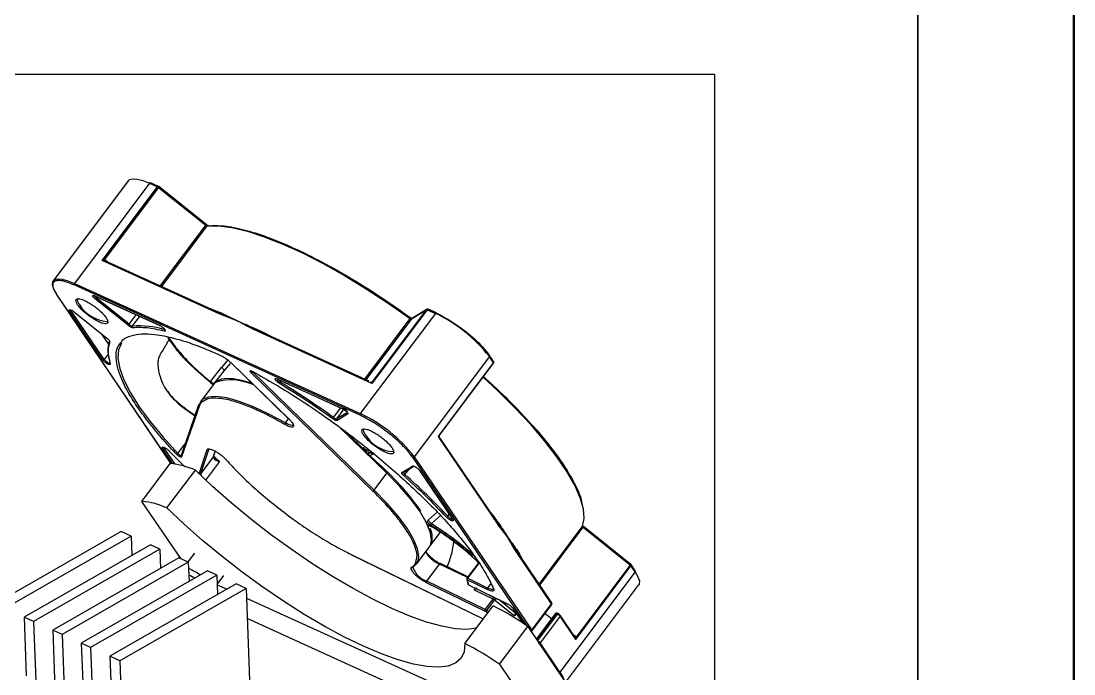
# Model space of a CAD drawing. Header units: millimetres. Extents: x 0 to 279, y 0 to 216.
# Drawn here: x 236.54 to 279.4, y 89.56 to 116.12 of the extents above; entities that cross this region are included whole.
import ezdxf

# ---------------------------------------------------------------- set-up
doc = ezdxf.new("R2010")
doc.units = ezdxf.units.MM
doc.layers.add('PAGE_BORDER', color=7, linetype='Continuous')
doc.layers.add('TITLE_BLOCK_BORDER', color=7, linetype='Continuous')

msp = doc.modelspace()

# ---------------------------------------------------------------- linework, layer by layer
at = {"color": 7, "linetype": 'Continuous', "lineweight": 50}
msp.add_line((279.4, 0), (279.4, 215.9), dxfattribs=at)
at = {"color": 7, "linetype": 'Continuous', "lineweight": 25}
for p, q in [((240.907, 109.63), (237.848, 105.556)), ((241.765, 109.524), (238.705, 105.45)), ((239.844, 106.376), (242.095, 109.374)), ((242.126, 109.354), (239.916, 106.41)), ((241.765, 109.524), (242.095, 109.374)), ((242.134, 109.392), (241.804, 109.542)), ((242.126, 109.354), (244.055, 107.811)), ((242.144, 109.386), (242.134, 109.391)), ((244.074, 107.843), (242.145, 109.385)), ((244.607, 104.209), (239.844, 106.376)), ((239.959, 106.359), (239.992, 106.341)), ((244.304, 104.383), (240.037, 106.324)), ((238.705, 105.45), (250.345, 100.154)), ((250.335, 100.089), (238.695, 105.384)), ((237.987, 104.972), (242.632, 98.117)), ((239.541, 104.942), (242.173, 103.745)), ((239.549, 104.935), (242.181, 103.738)), ((240.89, 103.743), (239.565, 104.802)), ((240.931, 103.789), (239.607, 104.848)), ((239.853, 102.338), (238.512, 104.317)), ((239.919, 102.359), (238.577, 104.339)), ((238.705, 104.281), (240.03, 103.222)), ((238.708, 104.282), (240.033, 103.222)), ((244.093, 104.479), (244.404, 104.366)), ((244.641, 104.228), (244.352, 104.357)), ((244.404, 104.366), (244.679, 104.247)), ((245.362, 103.917), (244.607, 104.209)), ((245.362, 103.917), (244.641, 104.228)), ((253.405, 104.229), (250.345, 100.154)), ((253.074, 104.379), (250.822, 101.381)), ((250.843, 101.439), (253.053, 104.383)), ((252.427, 104.003), (253.053, 104.383)), ((253.066, 104.395), (252.44, 104.015)), ((253.074, 104.379), (253.405, 104.229)), ((253.444, 104.247), (253.113, 104.397)), ((246.094, 103.567), (245.362, 103.917)), ((250.822, 101.381), (246.06, 103.548)), ((246.41, 103.421), (246.094, 103.567)), ((246.125, 103.589), (246.452, 103.435)), ((250.708, 101.469), (246.442, 103.41)), ((246.452, 103.435), (246.821, 103.238)), ((242.497, 103.269), (242.596, 103.112)), ((242.514, 103.25), (242.612, 103.095)), ((242.612, 103.095), (242.851, 102.773)), ((255.601, 102.472), (252.542, 98.398)), ((255.769, 102.224), (255.601, 102.472)), ((255.774, 102.269), (255.606, 102.517)), ((240.141, 102.2), (240.139, 102.2)), ((244.243, 101.454), (244.693, 102.031)), ((245.099, 102.204), (247.443, 99.929)), ((245.105, 102.201), (247.449, 99.927)), ((255.769, 102.224), (253.518, 99.226)), ((253.557, 99.26), (255.773, 102.211)), ((244.809, 101.906), (244.404, 101.387)), ((250.855, 97.004), (245.909, 101.813)), ((245.95, 101.874), (245.956, 101.87)), ((250.908, 97.04), (245.962, 101.849)), ((244.355, 101.326), (243.836, 100.634)), ((244.375, 101.349), (244.243, 101.454)), ((244.245, 101.423), (244.362, 101.33)), ((246.968, 101.563), (249.6, 100.366)), ((246.976, 101.556), (249.608, 100.359)), ((250.813, 101.431), (250.784, 101.434)), ((242.504, 101.066), (242.546, 101)), ((242.689, 100.797), (242.944, 100.556)), ((242.944, 100.556), (243.176, 100.377)), ((243.766, 100.503), (243.051, 98.447)), ((243.785, 100.448), (243.069, 98.393)), ((243.176, 100.377), (243.633, 100.049)), ((249.819, 100.202), (249.389, 99.941)), ((249.829, 100.133), (249.399, 99.872)), ((250.586, 98.598), (249.715, 99.445)), ((253.518, 99.226), (255.946, 95.642)), ((253.552, 99.249), (253.556, 99.259)), ((255.777, 95.945), (253.602, 99.154)), ((243.85, 97.713), (244.179, 98.696)), ((244.376, 98.418), (244.455, 98.653)), ((250.605, 98.597), (250.543, 98.594)), ((250.543, 98.594), (250.604, 98.542)), ((244.369, 98.405), (243.85, 97.713)), ((244.369, 98.403), (244.385, 98.366)), ((244.445, 98.308), (244.398, 98.354)), ((251.438, 97.77), (250.656, 98.531)), ((250.887, 98.517), (250.675, 98.544)), ((250.954, 98.238), (250.734, 98.431)), ((252.542, 98.398), (257.326, 91.338)), ((241.458, 96.58), (242.612, 98.117)), ((242.476, 96.314), (243.631, 97.852)), ((250.908, 97.04), (251.428, 97.732)), ((252.04, 97.76), (252.47, 98.021)), ((252.095, 97.756), (252.525, 98.017)), ((252.758, 97.841), (254.1, 95.861)), ((252.771, 97.831), (254.112, 95.851)), ((243.034, 94.253), (241.458, 96.58)), ((255.78, 95.976), (255.631, 96.16)), ((253.098, 95.613), (253.12, 95.557)), ((253.232, 95.601), (253.11, 95.674)), ((253.128, 95.636), (253.265, 95.553)), ((255.962, 95.722), (255.78, 95.976)), ((255.953, 95.684), (255.785, 95.925)), ((256.346, 95.134), (255.946, 95.642)), ((256.346, 95.134), (255.953, 95.684)), ((240.608, 95.357), (235.468, 92.416)), ((241.017, 95.171), (235.877, 92.23)), ((241.017, 95.171), (240.608, 95.357)), ((241.017, 95.171), (241.047, 94.385)), ((253.18, 94.757), (253.608, 95.327)), ((259.414, 95.531), (261.342, 93.988)), ((261.361, 94.02), (259.432, 95.562)), ((241.799, 94.815), (236.659, 91.875)), ((242.181, 94.641), (241.799, 94.815)), ((256.694, 94.59), (256.346, 95.134)), ((242.181, 94.641), (237.041, 91.701)), ((242.181, 94.641), (242.211, 93.855)), ((243.598, 94.473), (243.331, 94.118)), ((249.986, 94.414), (255.353, 91.799)), ((252.632, 94.029), (253.151, 94.721)), ((258.134, 92.414), (256.687, 94.549)), ((256.834, 94.377), (256.694, 94.59)), ((256.699, 94.635), (256.824, 94.435)), ((258.139, 92.458), (256.867, 94.336)), ((242.963, 94.286), (237.823, 91.345)), ((243.345, 94.112), (238.205, 91.171)), ((243.345, 94.112), (242.963, 94.286)), ((243.345, 94.112), (243.375, 93.326)), ((252.489, 93.903), (252.501, 93.913)), ((253.052, 93.339), (253.571, 94.031)), ((254.727, 93.507), (253.609, 94.05)), ((255.168, 94.095), (254.688, 93.456)), ((259.115, 90.966), (261.366, 93.964)), ((259.132, 91.045), (261.342, 93.988)), ((261.535, 93.715), (261.366, 93.964)), ((261.54, 93.76), (261.371, 94.009)), ((244.127, 93.756), (238.987, 90.815)), ((244.509, 93.582), (239.369, 90.642)), ((244.509, 93.582), (244.127, 93.756)), ((244.509, 93.582), (244.539, 92.796)), ((244.524, 93.208), (244.797, 93.572)), ((255.526, 93.057), (254.712, 93.453)), ((261.535, 93.715), (258.476, 89.641)), ((245.291, 93.226), (240.151, 90.286)), ((245.701, 93.04), (240.561, 90.1)), ((245.701, 93.04), (245.291, 93.226)), ((245.701, 93.04), (245.842, 89.307)), ((255.423, 92.117), (253.039, 93.275)), ((255.435, 92.182), (253.052, 93.339)), ((254.68, 93.414), (254.729, 93.219)), ((254.681, 93.412), (254.68, 93.414)), ((254.699, 93.388), (254.749, 93.19)), ((255.514, 92.992), (254.699, 93.388)), ((254.749, 93.19), (256.346, 92.414)), ((254.756, 93.183), (256.353, 92.408)), ((258.707, 89.218), (261.679, 93.176)), ((255.753, 92.604), (254.993, 92.974)), ((255.435, 92.182), (255.753, 92.604)), ((254.602, 90.798), (255.756, 92.336)), ((255.493, 92.144), (255.811, 92.567)), ((256.606, 91.931), (255.811, 92.567)), ((256.544, 92.253), (256.966, 91.631)), ((257.326, 91.338), (258.134, 92.414)), ((257.332, 91.31), (258.141, 92.387)), ((258.142, 92.453), (258.139, 92.458)), ((236.659, 91.875), (236.75, 89.493)), ((237.041, 91.701), (236.659, 91.875)), ((256.698, 91.984), (256.713, 92.004)), ((258.287, 92.017), (257.511, 90.983)), ((258.367, 91.995), (257.559, 90.919)), ((258.477, 91.907), (257.669, 90.831)), ((257.871, 92.027), (258.136, 91.815)), ((257.871, 92.027), (258.136, 91.816)), ((258.288, 92.018), (258.287, 92.017)), ((258.367, 91.995), (258.33, 92.012)), ((259.115, 90.966), (258.477, 91.907)), ((259.041, 91.128), (258.481, 91.953)), ((237.041, 91.701), (237.16, 88.575)), ((237.823, 91.345), (237.914, 88.964)), ((238.205, 91.171), (237.823, 91.345)), ((256.007, 89.961), (257.162, 91.498)), ((257.162, 91.498), (259.559, 87.961)), ((238.205, 91.171), (238.336, 87.738)), ((238.987, 90.815), (239.118, 87.382)), ((239.369, 90.642), (238.987, 90.815)), ((239.369, 90.642), (239.5, 87.208)), ((258.476, 89.641), (257.669, 90.831)), ((240.151, 90.286), (240.282, 86.853)), ((240.561, 90.1), (240.151, 90.286)), ((240.561, 90.1), (240.702, 86.366)), ((256.007, 89.961), (257.958, 87.083))]:
    msp.add_line(p, q, dxfattribs=at)
at = {"color": 8, "linetype": 'Continuous', "lineweight": 25}
for p, q in [((242.2, 105.34), (244.055, 107.811)), ((244.104, 107.787), (242.249, 105.317)), ((240.01, 106.371), (240.111, 106.29)), ((237.999, 104.962), (242.638, 98.116)), ((239.607, 104.848), (239.641, 104.894)), ((240.931, 103.789), (241.221, 104.175)), ((241.077, 103.716), (241.37, 104.107)), ((250.528, 101.551), (252.383, 104.021)), ((252.427, 104.003), (250.571, 101.531)), ((240.09, 102.997), (239.829, 103.382)), ((242.609, 103.155), (242.769, 102.94)), ((240.08, 102.574), (239.919, 102.359)), ((244.972, 102.359), (244.693, 102.031)), ((245.051, 102.192), (244.809, 101.906)), ((247.088, 101.431), (247.13, 101.486)), ((250.807, 101.43), (250.835, 101.446)), ((242.688, 100.798), (242.689, 100.797)), ((249.257, 99.994), (249.551, 100.385)), ((249.389, 99.941), (249.696, 100.35)), ((247.297, 99.771), (247.427, 99.945)), ((251.428, 97.732), (249.517, 99.589)), ((242.717, 98.11), (242.297, 98.731)), ((242.805, 98.099), (242.362, 98.753)), ((242.556, 98.638), (243.202, 97.982)), ((242.92, 98.53), (243.217, 98.926)), ((243.781, 97.705), (244.109, 98.686)), ((244.179, 98.696), (244.194, 98.716)), ((244.179, 98.696), (244.184, 98.707)), ((244.369, 98.405), (244.453, 98.654)), ((250.595, 98.676), (250.779, 98.644)), ((250.885, 98.557), (250.605, 98.597)), ((244.612, 98.198), (244.05, 97.45)), ((250.643, 98.543), (250.675, 98.544)), ((250.893, 98.521), (250.734, 98.431)), ((252.477, 98.376), (257.115, 91.53)), ((252.165, 97.669), (252.343, 97.907)), ((253.129, 95.834), (253.48, 96.149)), ((253.91, 95.976), (253.969, 96.054)), ((253.24, 95.683), (253.61, 96.01)), ((257.623, 93.22), (259.386, 95.567)), ((257.649, 93.181), (259.414, 95.531)), ((249.979, 94.42), (255.355, 91.801)), ((254.706, 93.48), (253.571, 94.031)), ((255.18, 94.076), (254.712, 93.453)), ((244.524, 93.194), (244.92, 93.014)), ((255.666, 93.243), (255.526, 93.057)), ((245.715, 92.652), (254.76, 88.538)), ((256.668, 92.04), (255.984, 92.587)), ((256.557, 92.243), (256.976, 91.624)), ((258.228, 86.141), (245.747, 91.819)), ((255.531, 92.035), (255.452, 92.098)), ((255.568, 92.085), (255.493, 92.144)), ((257.533, 90.951), (258.33, 92.012)), ((257.553, 90.922), (257.559, 90.919)), ((259.002, 91.184), (259.071, 91.129))]:
    msp.add_line(p, q, dxfattribs=at)
at = {"color": 7, "linetype": 'Continuous', "lineweight": 25, "flags": 128}
for points in [[(240.907, 109.63), (240.953, 109.671), (241.081, 109.707), (241.264, 109.694), (241.495, 109.632), (241.765, 109.524)], [(244.074, 107.841), (244.074, 107.842), (244.074, 107.843)], [(244.104, 107.787), (244.573, 107.792), (245.123, 107.719), (245.748, 107.57), (246.439, 107.346), (247.19, 107.05), (247.99, 106.686), (248.83, 106.258), (249.7, 105.771), (250.59, 105.232), (251.487, 104.646), (252.383, 104.021)], [(237.992, 105.017), (237.875, 105.218), (237.819, 105.386), (237.825, 105.514), (237.848, 105.556)], [(239.541, 104.942), (239.546, 104.937), (239.549, 104.935)], [(238.705, 104.281), (238.705, 104.282), (238.705, 104.283)], [(253.452, 104.24), (253.448, 104.244), (253.444, 104.247)], [(242.181, 103.738), (242.182, 103.737), (242.187, 103.736)], [(252.406, 104.046), (252.407, 104.048), (252.406, 104.048), (252.405, 104.048)], [(240.033, 103.222), (240.031, 103.222), (240.03, 103.222)], [(240.14, 102.215), (240.131, 102.214), (240.123, 102.215)], [(245.099, 102.204), (245.098, 102.205), (245.097, 102.207)], [(259.386, 95.567), (259.457, 95.89), (259.428, 96.28), (259.302, 96.731), (259.079, 97.239), (258.761, 97.798), (258.353, 98.4), (257.859, 99.038), (257.287, 99.705), (256.641, 100.393), (255.931, 101.093), (255.343, 101.637)], [(245.941, 101.387), (245.784, 101.436), (245.458, 101.519), (245.166, 101.566), (244.913, 101.576), (244.7, 101.549), (244.53, 101.486), (244.404, 101.387)], [(243.955, 100.742), (243.908, 100.709), (243.773, 100.515)], [(242.908, 100.607), (242.926, 100.581), (242.944, 100.556)], [(249.608, 100.359), (249.609, 100.359), (249.614, 100.358)], [(242.556, 98.638), (242.551, 98.64), (242.547, 98.644), (242.545, 98.648), (242.544, 98.654), (242.545, 98.661), (242.547, 98.668), (242.551, 98.676), (242.556, 98.683)], [(243.049, 98.439), (243.049, 98.443), (243.051, 98.447)], [(244.377, 98.419), (244.464, 98.336), (244.612, 98.198)], [(255.069, 91.42), (254.69, 91.375), (254.215, 91.401), (253.665, 91.501), (253.047, 91.674), (252.367, 91.917), (251.635, 92.228), (250.86, 92.602), (250.052, 93.036), (249.22, 93.523), (248.376, 94.057), (247.53, 94.632), (246.691, 95.241), (245.873, 95.875), (245.083, 96.527), (244.332, 97.189), (243.631, 97.852)], [(253.216, 94.846), (253.244, 95.026), (253.193, 95.348), (253.033, 95.736), (252.769, 96.18), (252.407, 96.669), (251.956, 97.19), (251.428, 97.732)], [(252.087, 97.752), (252.093, 97.755), (252.095, 97.756)], [(252.102, 97.752), (252.101, 97.754), (252.102, 97.76)], [(252.754, 97.851), (252.755, 97.846), (252.758, 97.841)], [(254.602, 90.798), (254.573, 90.467), (254.45, 90.203), (254.234, 90.009), (253.928, 89.886), (253.535, 89.838), (253.061, 89.864), (252.511, 89.963), (251.892, 90.136), (251.213, 90.38), (250.481, 90.69), (249.706, 91.065), (248.897, 91.499), (248.066, 91.986), (247.222, 92.52), (246.375, 93.095), (245.537, 93.703), (244.718, 94.338), (243.928, 94.99), (243.178, 95.651), (242.476, 96.314)], [(259.43, 95.561), (259.432, 95.562), (259.432, 95.562)], [(249.979, 94.42), (249.983, 94.416), (249.986, 94.414)], [(256.824, 94.435), (256.879, 94.329), (256.903, 94.283)], [(252.501, 93.913), (252.667, 94.084), (252.696, 94.153)], [(253.571, 94.031), (253.577, 94.038), (253.583, 94.044), (253.59, 94.048), (253.596, 94.051), (253.602, 94.051), (253.608, 94.05), (253.609, 94.05)], [(243.602, 93.455), (243.428, 93.554), (243.366, 93.581)], [(261.535, 93.715), (261.652, 93.514), (261.708, 93.347), (261.702, 93.218), (261.679, 93.176)], [(254.749, 93.19), (254.753, 93.185), (254.756, 93.183)], [(256.346, 92.414), (256.35, 92.41), (256.353, 92.408)]]:
    msp.add_lwpolyline(points, dxfattribs=at)
at = {"color": 8, "linetype": 'Continuous', "lineweight": 25, "flags": 128}
for points in [[(242.095, 109.374), (242.101, 109.381), (242.108, 109.386), (242.114, 109.39), (242.121, 109.393), (242.127, 109.393), (242.133, 109.392), (242.134, 109.392)], [(237.848, 105.556), (237.894, 105.597), (238.022, 105.633), (238.205, 105.62), (238.436, 105.558), (238.705, 105.45)], [(238.901, 104.603), (238.836, 104.741), (238.847, 104.805)], [(238.577, 104.339), (238.566, 104.361), (238.564, 104.376), (238.566, 104.38)], [(238.708, 104.282), (238.706, 104.281), (238.705, 104.281)], [(253.053, 104.383), (253.06, 104.39), (253.066, 104.394)], [(242.173, 103.745), (242.177, 103.74), (242.181, 103.738)], [(252.44, 104.015), (252.433, 104.01), (252.427, 104.003)], [(240.637, 103.033), (240.624, 103.016), (240.503, 102.74), (240.48, 102.395), (240.554, 101.987), (240.725, 101.52), (240.992, 101), (241.349, 100.434), (241.794, 99.828), (242.32, 99.191), (242.92, 98.53)], [(245.105, 102.201), (245.101, 102.202), (245.099, 102.204)], [(255.773, 102.211), (255.774, 102.212), (255.774, 102.213), (255.774, 102.215), (255.773, 102.217), (255.772, 102.219), (255.771, 102.221), (255.769, 102.224)], [(244.474, 101.434), (244.427, 101.4), (244.355, 101.326)], [(246.976, 101.556), (246.972, 101.559), (246.968, 101.563)], [(247.297, 99.771), (246.627, 100.134), (245.997, 100.43), (245.421, 100.651), (244.912, 100.791), (244.484, 100.848), (244.147, 100.82), (243.955, 100.742)], [(249.6, 100.366), (249.604, 100.362), (249.608, 100.359)], [(247.449, 99.927), (247.445, 99.928), (247.443, 99.929)], [(247.611, 99.693), (247.61, 99.692), (247.569, 99.674), (247.499, 99.682), (247.406, 99.715), (247.297, 99.771)], [(250.541, 99.308), (250.476, 99.446), (250.487, 99.51)], [(242.362, 98.753), (242.349, 98.778), (242.351, 98.794)], [(244.376, 98.418), (244.374, 98.413), (244.369, 98.405)], [(251.428, 97.732), (251.433, 97.739), (251.437, 97.747), (251.439, 97.754), (251.441, 97.76), (251.441, 97.765), (251.439, 97.769), (251.438, 97.77)], [(252.696, 94.153), (252.725, 94.334), (252.673, 94.657), (252.513, 95.045), (252.249, 95.488), (251.888, 95.977), (251.437, 96.498), (250.908, 97.04)], [(253.151, 94.721), (253.186, 94.776), (253.216, 94.846)], [(254.712, 93.453), (254.706, 93.455), (254.701, 93.457), (254.696, 93.458), (254.693, 93.458), (254.69, 93.458), (254.688, 93.456)], [(255.763, 93.02), (255.756, 93.012), (255.73, 93.002), (255.693, 93.001), (255.645, 93.011), (255.589, 93.029), (255.526, 93.057)], [(258.141, 92.387), (258.142, 92.389), (258.143, 92.395), (258.14, 92.404), (258.134, 92.414)], [(258.33, 92.012), (258.317, 92.017), (258.305, 92.02), (258.296, 92.021), (258.29, 92.019), (258.288, 92.018)], [(258.476, 89.641), (258.592, 89.44), (258.638, 89.32)]]:
    msp.add_lwpolyline(points, dxfattribs=at)
at = {"color": 7, "linetype": 'Continuous', "lineweight": 25}
for centre, radius, start, end in [((241.796, 109.507), 0.0361, 77.9851, 151.6425), ((242.028, 109.233), 0.155, 50.8567, 64.4837), ((244.12, 107.88), 0.0941, 226.6799, 260.205), ((244.139, 107.761), 0.044, 47.6253, 96.4032), ((238.753, 105.409), 0.0627, 138.9846, 203.1887), ((238.014, 104.99), 0.032, 169.288, 212.7228), ((239.398, 104.994), 0.254, 311.0132, 325.0213), ((238.53, 104.372), 0.0575, 251.7705, 325.3266), ((253.059, 104.357), 0.0268, 57.0544, 102.3552), ((250.857, 98.791), 6.004, 37.808, 64.8985), ((240.723, 103.934), 0.254, 311.0132, 325.0213), ((241.127, 103.996), 0.285, 226.7975, 259.9071), ((252.427, 104.066), 0.063, 225.6425, 270.1978), ((241.119, 103.685), 0.053, 143.7891, 227.4483), ((241.288, 99.544), 4.177, 75.0687, 92.8971), ((242.408, 103.546), 0.0559, 141.8738, 218.9264), ((241.556, 102.718), 1.487, 164.4073, 198.9187), ((240.172, 103.115), 0.0483, 164.8443, 235.3701), ((244.649, 102.542), 0.0192, 212.782, 265.9784), ((255.582, 102.5), 0.0296, 34.3747, 66.3028), ((239.871, 102.392), 0.0575, 251.7705, 325.3266), ((240.184, 102.209), 0.0438, 142.1678, 190.7116), ((245.895, 101.89), 0.0785, 279.806, 328.0389), ((245.095, 99.412), 2.115, 64.3107, 107.0577), ((247.157, 101.37), 0.0921, 138.4631, 178.6768), ((229.441, 72.434), 33.945, 54.2841, 58.676), ((243.811, 100.487), 0.0476, 143.9237, 235.7614), ((249.571, 100.125), 0.264, 17.7806, 73.3416), ((249.535, 99.775), 0.354, 141.704, 151.7301), ((249.388, 100.129), 0.187, 225.7556, 270.3159), ((249.43, 99.912), 0.0507, 144.3399, 231.9895), ((249.86, 100.173), 0.0507, 144.3399, 231.9895), ((250.392, 100.113), 0.0627, 138.9846, 203.1887), ((247.798, 94.717), 6.004, 37.808, 64.8985), ((247.357, 99.717), 0.0808, 138.1853, 184.8089), ((242.315, 98.786), 0.0575, 251.7586, 325.3241), ((244.139, 98.727), 0.0504, 233.8076, 321.8442), ((242.862, 98.567), 0.0686, 271.0488, 327.8901), ((243.045, 98.478), 0.0242, 257.4541, 291.3118), ((244.499, 98.387), 0.131, 172.2252, 216.7521), ((243.321, 89.418), 11.663, 35.5591, 48.8451), ((252.495, 98.431), 0.0575, 251.7683, 325.3261), ((242.345, 95.009), 3.12, 65.6633, 85.0888), ((252.078, 97.725), 0.103, 291.7881, 327.4067), ((233.754, 76.946), 27.721, 43.3532, 48.381), ((241.19, 93.471), 3.12, 65.6633, 85.0888), ((253.853, 96.012), 0.0677, 270.0667, 327.8361), ((254.124, 95.878), 0.0296, 214.3729, 246.3015), ((252.538, 95.127), 0.741, 330.0251, 28.1138), ((259.441, 95.58), 0.0566, 193.0496, 241.1536), ((252.463, 93.942), 0.0471, 230.0063, 322.4084), ((261.269, 93.893), 0.12, 36.3927, 52.5767), ((242.648, 92.036), 1.944, 52.7474, 68.6693), ((254.761, 93.41), 0.0651, 138.5972, 199.4372), ((261.506, 93.741), 0.0386, 318.0651, 29.0947), ((253.1, 93.296), 0.0651, 138.5972, 199.4372), ((255.575, 93.014), 0.0651, 138.5972, 199.4372), ((255.609, 92.318), 0.32, 50.9854, 63.3262), ((255.484, 92.139), 0.0651, 138.5972, 199.4372), ((255.292, 91.896), 0.32, 50.9854, 63.3262), ((250.446, 81.819), 11.781, 55.2447, 63.2081), ((256.568, 92.27), 0.0296, 214.3705, 246.2997), ((255.285, 92.29), 0.254, 310.9948, 325.0241), ((258.362, 92.013), 0.019, 32.5996, 83.3624), ((249.291, 80.281), 11.781, 55.2447, 63.2081)]:
    msp.add_arc(centre, radius, start, end, dxfattribs=at)
at = {"color": 8, "linetype": 'Continuous', "lineweight": 25}
for centre, radius, start, end in [((242.061, 109.414), 0.0881, 317.3735, 341.2989), ((243.955, 107.895), 0.131, 319.9256, 335.2334), ((244.14, 107.761), 0.0444, 97.1745, 143.7008), ((238.011, 104.989), 0.0296, 214.3747, 246.3028), ((240.12, 105.313), 1.41, 210.2218, 267.0257), ((239.687, 104.999), 0.171, 194.6928, 241.8008), ((253.105, 104.362), 0.0361, 77.9851, 151.6425), ((253.436, 104.211), 0.0361, 77.9851, 151.6425), ((252.549, 103.905), 0.203, 135.3381, 145.1443), ((255.573, 102.498), 0.0386, 318.0651, 29.0947), ((240.231, 102.583), 0.384, 215.6451, 253.6352), ((240.182, 102.21), 0.0425, 191.7569, 239.4144), ((255.741, 102.25), 0.0386, 318.0651, 29.0947), ((246.04, 101.94), 0.121, 203.9231, 229.4762), ((245.957, 101.881), 0.0114, 203.4027, 269.1846), ((247.2, 101.679), 0.272, 202.4173, 245.7119), ((251.76, 100.018), 1.41, 210.2218, 267.0257), ((243.116, 98.706), 0.263, 221.87, 253.0187), ((243.097, 98.432), 0.0486, 172.4531, 235.204), ((244.894, 98.286), 0.0172, 200.1994, 255.2362), ((252.07, 97.797), 0.0482, 230.6235, 290.5864), ((252.276, 97.82), 0.187, 201.3124, 233.5106), ((252.5, 98.058), 0.0476, 230.2652, 300.7291), ((252.783, 97.858), 0.0296, 214.3729, 246.3015), ((243.81, 97.744), 0.0502, 243.9104, 321.9324), ((243.99, 97.697), 0.141, 173.67, 215.9179), ((254.166, 96.181), 0.328, 218.7169, 258.5077), ((259.349, 95.595), 0.0461, 323.0839, 353.3735), ((259.349, 95.59), 0.0881, 317.3735, 341.2989), ((254.006, 95.092), 1.147, 209.4165, 247.6975), ((253.307, 94.157), 0.857, 197.2788, 252.6667), ((261.299, 94.035), 0.0637, 312.6892, 345.9832), ((261.337, 93.99), 0.0386, 318.0658, 29.0839), ((254.721, 93.424), 0.0422, 197.3497, 239.6335), ((254.772, 93.227), 0.0441, 191.2568, 238.5494), ((255.789, 93.071), 0.0386, 174.8578, 241.425), ((255.618, 92.707), 0.169, 322.8636, 352.0659), ((256.432, 92.106), 0.774, 136.2978, 143.4527), ((258.104, 92.44), 0.0401, 318.7945, 18.8288), ((258.365, 91.992), 0.0396, 90.8883, 149.8075), ((258.424, 89.68), 0.0646, 281.6743, 322.9038)]:
    msp.add_arc(centre, radius, start, end, dxfattribs=at)
at = {"color": 7, "linetype": 'Continuous', "lineweight": 25}
for points, knots in [([(244.135, 107.805), (244.132, 107.805), (244.127, 107.806), (244.112, 107.813), (244.094, 107.825), (244.081, 107.835), (244.074, 107.841)], [0, 0, 0, 0, 0.236325, 0.4814403, 0.7358456, 1, 1, 1, 1]), ([(244.169, 107.794), (244.37, 107.799), (244.779, 107.812), (245.588, 107.652), (246.538, 107.355), (247.617, 106.909), (248.785, 106.333), (249.999, 105.646), (251.216, 104.883), (252.014, 104.322), (252.406, 104.046)], [0, 0, 0, 0, 0.119973, 0.244153, 0.371306, 0.5, 0.628694, 0.755847, 0.880027, 1, 1, 1, 1]), ([(239.844, 106.376), (239.856, 106.383), (239.879, 106.397), (239.904, 106.406), (239.916, 106.41)], [0, 0, 0, 0, 0.53154, 1, 1, 1, 1]), ([(239.921, 106.371), (239.911, 106.373), (239.884, 106.377), (239.859, 106.376), (239.844, 106.376)], [0, 0, 0, 0, 0.392574, 1, 1, 1, 1]), ([(239.916, 106.41), (239.932, 106.408), (239.966, 106.402), (239.995, 106.381), (240.01, 106.371)], [0, 0, 0, 0, 0.480959, 1, 1, 1, 1]), ([(239.916, 106.41), (239.916, 106.406), (239.916, 106.397), (239.917, 106.386), (239.918, 106.377), (239.92, 106.373), (239.921, 106.371)], [0, 0, 0, 0, 0.250095, 0.500028, 0.750013, 1, 1, 1, 1]), ([(239.994, 106.34), (239.98, 106.348), (239.957, 106.362), (239.931, 106.369), (239.921, 106.371)], [0, 0, 0, 0, 0.607513, 1, 1, 1, 1]), ([(238.695, 105.384), (238.526, 105.451), (238.266, 105.554), (238.026, 105.571), (237.892, 105.537), (237.825, 105.449), (237.817, 105.281), (237.927, 105.088), (237.999, 104.962)], [0, 0, 0, 0, 0.239457, 0.368361, 0.5, 0.631639, 0.760543, 1, 1, 1, 1]), ([(238.774, 104.791), (238.786, 104.803), (238.808, 104.827), (238.881, 104.831), (238.984, 104.811), (239.119, 104.759), (239.27, 104.681), (239.425, 104.585), (239.573, 104.478), (239.736, 104.345), (239.894, 104.194), (239.967, 104.095), (240, 104.052)], [0, 0, 0, 0, 0.087544, 0.175217, 0.273259, 0.371433, 0.469475, 0.567649, 0.655194, 0.742867, 0.886471, 1, 1, 1, 1]), ([(239.565, 104.802), (239.552, 104.813), (239.525, 104.836), (239.49, 104.872), (239.462, 104.908), (239.45, 104.937), (239.454, 104.957), (239.474, 104.962), (239.504, 104.958), (239.529, 104.947), (239.541, 104.942)], [0, 0, 0, 0, 0.113334, 0.226412, 0.362912, 0.49999, 0.636488, 0.773566, 0.886362, 1, 1, 1, 1]), ([(238.512, 104.317), (238.506, 104.327), (238.495, 104.345), (238.492, 104.366), (238.503, 104.38), (238.531, 104.38), (238.571, 104.367), (238.618, 104.344), (238.665, 104.314), (238.693, 104.293), (238.708, 104.282)], [0, 0, 0, 0, 0.113334, 0.226412, 0.362912, 0.49999, 0.636488, 0.773566, 0.886362, 1, 1, 1, 1]), ([(240, 104.052), (240.024, 104.013), (240.077, 103.924), (240.075, 103.845), (240.027, 103.808), (239.955, 103.802), (239.852, 103.822), (239.718, 103.875), (239.566, 103.952), (239.412, 104.049), (239.263, 104.155), (239.1, 104.288), (238.943, 104.439), (238.869, 104.538), (238.836, 104.581)], [0, 0, 0, 0, 0.090308, 0.204539, 0.274177, 0.343918, 0.421906, 0.5, 0.577988, 0.656082, 0.72572, 0.795461, 0.909692, 1, 1, 1, 1]), ([(244.679, 104.247), (244.676, 104.243), (244.67, 104.237), (244.66, 104.231), (244.65, 104.228), (244.644, 104.228), (244.641, 104.228)], [0, 0, 0, 0, 0.249852, 0.5, 0.750148, 1, 1, 1, 1]), ([(244.679, 104.247), (244.789, 104.193), (244.91, 104.135), (245.06, 104.064), (245.175, 104.009), (245.28, 103.957), (245.362, 103.917)], [0, 0, 0, 0, 0.499963, 0.550924, 0.651252, 1, 1, 1, 1]), ([(253.112, 104.396), (253.11, 104.398), (253.104, 104.401), (253.092, 104.402), (253.078, 104.401), (253.069, 104.396), (253.066, 104.394)], [0, 0, 0, 0, 0.17421, 0.400585, 0.749689, 1, 1, 1, 1]), ([(253.452, 104.24), (253.64, 104.144), (253.929, 103.997), (254.35, 103.714), (254.671, 103.473), (254.969, 103.219), (255.315, 102.89), (255.484, 102.67), (255.594, 102.527)], [0, 0, 0, 0, 0.239457, 0.368361, 0.5, 0.631639, 0.760543, 1, 1, 1, 1]), ([(241.084, 103.645), (241.073, 103.646), (241.051, 103.647), (241.002, 103.669), (240.946, 103.7), (240.909, 103.728), (240.89, 103.743)], [0, 0, 0, 0, 0.250562, 0.499902, 0.74778, 1, 1, 1, 1]), ([(242.173, 103.745), (242.188, 103.737), (242.219, 103.722), (242.273, 103.686), (242.321, 103.648), (242.356, 103.614), (242.379, 103.588), (242.397, 103.564), (242.411, 103.538), (242.412, 103.516), (242.396, 103.505), (242.375, 103.509), (242.364, 103.51)], [0, 0, 0, 0, 0.10772, 0.21502, 0.351236, 0.425376, 0.499988, 0.574129, 0.648742, 0.784958, 0.89203, 1, 1, 1, 1]), ([(246.06, 103.548), (245.941, 103.606), (245.703, 103.722), (245.476, 103.852), (245.362, 103.917)], [0, 0, 0, 0, 0.499871, 1, 1, 1, 1]), ([(245.362, 103.917), (245.449, 103.88), (245.56, 103.834), (245.686, 103.779), (245.851, 103.707), (245.994, 103.645), (246.125, 103.589)], [0, 0, 0, 0, 0.348721, 0.449057, 0.500037, 1, 1, 1, 1]), ([(252.448, 104.019), (252.448, 104.019), (252.447, 104.019), (252.438, 104.024), (252.424, 104.033), (252.411, 104.043), (252.405, 104.048)], [0, 0, 0, 0, 0.225256, 0.467242, 0.724889, 1, 1, 1, 1]), ([(240.584, 103.014), (240.615, 103.061), (240.707, 103.203), (240.994, 103.334), (241.424, 103.412), (241.896, 103.392), (242.357, 103.318), (242.778, 103.22), (243.29, 103.068), (243.9, 102.851), (244.389, 102.638), (244.633, 102.531)], [0, 0, 0, 0, 0.071858, 0.216351, 0.356183, 0.496047, 0.583763, 0.671225, 0.758968, 0.879462, 1, 1, 1, 1]), ([(246.125, 103.589), (246.122, 103.585), (246.117, 103.579), (246.109, 103.572), (246.101, 103.568), (246.097, 103.567), (246.094, 103.567)], [0, 0, 0, 0, 0.250096, 0.500027, 0.750012, 1, 1, 1, 1]), ([(240.033, 103.222), (240.05, 103.208), (240.085, 103.178), (240.122, 103.135), (240.146, 103.098), (240.145, 103.083), (240.144, 103.075)], [0, 0, 0, 0, 0.250562, 0.499902, 0.74778, 1, 1, 1, 1]), ([(242.558, 103.171), (242.535, 103.128), (242.427, 102.924), (242.306, 102.731), (242.21, 102.578)], [0, 0, 0, 0, 0.2127504, 1, 1, 1, 1]), ([(242.541, 103.26), (242.647, 103.101), (242.852, 102.791), (243.3, 102.301), (243.765, 101.854), (244.084, 101.587), (244.243, 101.454)], [0, 0, 0, 0, 0.295647, 0.57445, 0.787577, 1, 1, 1, 1]), ([(242.21, 102.578), (242.182, 102.52), (242.114, 102.381), (242.094, 102.054), (242.192, 101.57), (242.461, 101.03), (242.777, 100.731), (242.908, 100.607)], [0, 0, 0, 0, 0.084738, 0.203032, 0.424426, 0.761507, 1, 1, 1, 1]), ([(244.245, 101.423), (244.139, 101.51), (243.957, 101.659), (243.684, 101.899), (243.388, 102.179), (243.093, 102.484), (242.922, 102.688), (242.851, 102.773)], [0, 0, 0, 0, 0.191753, 0.331505, 0.525325, 0.80203, 1, 1, 1, 1]), ([(244.633, 102.531), (244.671, 102.512), (244.748, 102.474), (244.875, 102.392), (244.999, 102.299), (245.07, 102.234), (245.105, 102.201)], [0, 0, 0, 0, 0.2501106, 0.4999909, 0.7496544, 1, 1, 1, 1]), ([(240.161, 102.173), (240.161, 102.166), (240.163, 102.151), (240.146, 102.141), (240.115, 102.145), (240.08, 102.158), (240.048, 102.174), (240.015, 102.193), (239.971, 102.222), (239.924, 102.26), (239.88, 102.303), (239.862, 102.326), (239.853, 102.338)], [0, 0, 0, 0, 0.1077202, 0.2150197, 0.3512356, 0.4253755, 0.4999884, 0.5741286, 0.6487417, 0.7849575, 0.89203, 1, 1, 1, 1]), ([(244.693, 102.031), (244.711, 102.017), (244.747, 101.988), (244.786, 101.948), (244.808, 101.92), (244.808, 101.911), (244.809, 101.906)], [0, 0, 0, 0, 0.279871, 0.558976, 0.779421, 1, 1, 1, 1]), ([(255.772, 102.211), (255.774, 102.213), (255.78, 102.219), (255.783, 102.234), (255.783, 102.253), (255.777, 102.263), (255.774, 102.269)], [0, 0, 0, 0, 0.102416, 0.409135, 0.722101, 1, 1, 1, 1]), ([(245.909, 101.813), (245.901, 101.821), (245.885, 101.837), (245.868, 101.86), (245.858, 101.881), (245.859, 101.895), (245.871, 101.902), (245.891, 101.9), (245.917, 101.892), (245.936, 101.882), (245.946, 101.877)], [0, 0, 0, 0, 0.115163, 0.229411, 0.363101, 0.499946, 0.633642, 0.770494, 0.883298, 1, 1, 1, 1]), ([(245.946, 101.877), (246.261, 101.702), (246.901, 101.345), (247.907, 100.716), (248.862, 100.071), (249.743, 99.431), (250.538, 98.818), (251.314, 98.182), (252.06, 97.532), (252.762, 96.879), (253.407, 96.236), (253.99, 95.609), (254.553, 94.95), (255.064, 94.276), (255.496, 93.611), (255.68, 93.226), (255.77, 93.037)], [0, 0, 0, 0, 0.07727, 0.157078, 0.23929, 0.303725, 0.368177, 0.43408, 0.5, 0.565903, 0.631823, 0.696258, 0.76071, 0.842907, 0.922723, 1, 1, 1, 1]), ([(255.36, 101.66), (255.635, 101.41), (256.259, 100.84), (257.119, 99.952), (257.929, 99.021), (258.591, 98.134), (259.069, 97.334), (259.34, 96.735), (259.38, 96.453), (259.393, 96.361)], [0, 0, 0, 0, 0.122724, 0.278897, 0.438809, 0.600658, 0.762507, 0.922419, 1, 1, 1, 1]), ([(244.243, 101.454), (244.256, 101.444), (244.281, 101.425), (244.321, 101.401), (244.358, 101.385), (244.375, 101.382), (244.383, 101.381)], [0, 0, 0, 0, 0.245454, 0.490379, 0.746117, 1, 1, 1, 1]), ([(244.291, 101.446), (244.289, 101.443), (244.285, 101.437), (244.278, 101.428), (244.271, 101.422), (244.264, 101.417), (244.257, 101.416), (244.249, 101.416), (244.247, 101.42), (244.245, 101.423)], [0, 0, 0, 0, 0.117422, 0.234947, 0.354575, 0.477848, 0.604995, 0.735661, 1, 1, 1, 1]), ([(245.046, 101.546), (245.049, 101.546), (245.165, 101.558), (245.468, 101.505), (245.809, 101.404), (245.973, 101.356)], [0, 0, 0, 0, 0.013828, 0.525983, 1, 1, 1, 1]), ([(247.065, 101.372), (247.049, 101.383), (247.016, 101.404), (246.964, 101.446), (246.925, 101.484), (246.899, 101.516), (246.886, 101.538), (246.879, 101.556), (246.879, 101.574), (246.894, 101.584), (246.926, 101.581), (246.954, 101.569), (246.968, 101.563)], [0, 0, 0, 0, 0.10772, 0.21502, 0.351236, 0.425376, 0.499988, 0.574129, 0.648742, 0.784958, 0.89203, 1, 1, 1, 1]), ([(250.797, 101.424), (250.794, 101.427), (250.787, 101.436), (250.774, 101.438), (250.767, 101.439)], [0, 0, 0, 0, 0.392582, 1, 1, 1, 1]), ([(250.797, 101.424), (250.801, 101.423), (250.81, 101.422), (250.822, 101.425), (250.834, 101.431), (250.84, 101.436), (250.843, 101.439)], [0, 0, 0, 0, 0.249987, 0.499972, 0.749905, 1, 1, 1, 1]), ([(250.822, 101.381), (250.816, 101.391), (250.806, 101.408), (250.799, 101.419), (250.797, 101.424)], [0, 0, 0, 0, 0.60752, 1, 1, 1, 1]), ([(250.843, 101.439), (250.839, 101.432), (250.831, 101.415), (250.825, 101.393), (250.822, 101.381)], [0, 0, 0, 0, 0.468456, 1, 1, 1, 1]), ([(250.835, 101.446), (250.839, 101.449), (250.846, 101.452), (250.844, 101.444), (250.843, 101.439)], [0, 0, 0, 0, 0.5190361, 1, 1, 1, 1]), ([(242.538, 100.996), (242.546, 100.981), (242.586, 100.908), (242.643, 100.846), (242.689, 100.797)], [0, 0, 0, 0, 0.199525, 1, 1, 1, 1]), ([(242.908, 100.607), (243.142, 100.422), (243.379, 100.237), (243.619, 100.085), (243.62, 100.084)], [0, 0, 0, 0, 0.992079, 1, 1, 1, 1]), ([(242.964, 100.59), (242.962, 100.588), (242.958, 100.582), (242.953, 100.575), (242.948, 100.568), (242.945, 100.562), (242.942, 100.558), (242.942, 100.556), (242.942, 100.555), (242.943, 100.556), (242.944, 100.556)], [0, 0, 0, 0, 0.124919, 0.249932, 0.374991, 0.499773, 0.624384, 0.749427, 0.874781, 1, 1, 1, 1]), ([(243.176, 100.377), (243.175, 100.376), (243.174, 100.374), (243.18, 100.383), (243.189, 100.395), (243.196, 100.405), (243.2, 100.41)], [0, 0, 0, 0, 0.27957, 0.559138, 0.779572, 1, 1, 1, 1]), ([(243.974, 100.665), (243.953, 100.656), (243.852, 100.613), (243.814, 100.521), (243.785, 100.448)], [0, 0, 0, 0, 0.20974, 1, 1, 1, 1]), ([(249.6, 100.366), (249.613, 100.36), (249.64, 100.346), (249.687, 100.316), (249.736, 100.279), (249.782, 100.237), (249.817, 100.197), (249.835, 100.166), (249.84, 100.143), (249.833, 100.136), (249.829, 100.133)], [0, 0, 0, 0, 0.1133342, 0.2264123, 0.3629116, 0.49999, 0.6364883, 0.7735661, 0.886362, 1, 1, 1, 1]), ([(247.449, 99.927), (247.479, 99.896), (247.538, 99.835), (247.601, 99.749), (247.636, 99.672), (247.629, 99.618), (247.577, 99.597), (247.491, 99.611), (247.389, 99.649), (247.314, 99.69), (247.276, 99.711)], [0, 0, 0, 0, 0.113971, 0.227834, 0.360541, 0.499996, 0.639452, 0.772159, 0.885922, 1, 1, 1, 1]), ([(249.399, 99.872), (249.391, 99.87), (249.376, 99.865), (249.333, 99.879), (249.28, 99.904), (249.242, 99.93), (249.223, 99.943)], [0, 0, 0, 0, 0.250562, 0.499902, 0.74778, 1, 1, 1, 1]), ([(252.477, 98.376), (252.367, 98.519), (252.198, 98.739), (251.852, 99.068), (251.553, 99.322), (251.233, 99.563), (250.812, 99.846), (250.523, 99.993), (250.335, 100.089)], [0, 0, 0, 0, 0.239457, 0.368361, 0.5, 0.631639, 0.760543, 1, 1, 1, 1]), ([(250.414, 99.496), (250.425, 99.508), (250.447, 99.531), (250.521, 99.536), (250.624, 99.516), (250.758, 99.463), (250.91, 99.386), (251.064, 99.289), (251.213, 99.183), (251.376, 99.05), (251.533, 98.899), (251.607, 98.8), (251.64, 98.757)], [0, 0, 0, 0, 0.087544, 0.175217, 0.273259, 0.371433, 0.469475, 0.567649, 0.655194, 0.742867, 0.886471, 1, 1, 1, 1]), ([(251.64, 98.757), (251.663, 98.717), (251.717, 98.628), (251.715, 98.55), (251.667, 98.512), (251.595, 98.506), (251.492, 98.527), (251.358, 98.579), (251.206, 98.657), (251.052, 98.753), (250.903, 98.86), (250.74, 98.993), (250.583, 99.144), (250.509, 99.243), (250.476, 99.286)], [0, 0, 0, 0, 0.090308, 0.204539, 0.274177, 0.343918, 0.421906, 0.5, 0.577988, 0.656082, 0.72572, 0.795461, 0.909692, 1, 1, 1, 1]), ([(253.561, 99.266), (253.556, 99.259), (253.545, 99.245), (253.528, 99.233), (253.518, 99.226)], [0, 0, 0, 0, 0.4688655, 1, 1, 1, 1]), ([(253.554, 99.219), (253.551, 99.22), (253.543, 99.221), (253.527, 99.224), (253.518, 99.226)], [0, 0, 0, 0, 0.392574, 1, 1, 1, 1]), ([(253.561, 99.266), (253.559, 99.263), (253.554, 99.256), (253.551, 99.244), (253.55, 99.231), (253.553, 99.223), (253.554, 99.219)], [0, 0, 0, 0, 0.250095, 0.500028, 0.750013, 1, 1, 1, 1]), ([(253.56, 99.216), (253.557, 99.222), (253.551, 99.235), (253.552, 99.244), (253.552, 99.249)], [0, 0, 0, 0, 0.522749, 1, 1, 1, 1]), ([(253.554, 99.219), (253.556, 99.219), (253.562, 99.217), (253.563, 99.209), (253.563, 99.204)], [0, 0, 0, 0, 0.392533, 1, 1, 1, 1]), ([(242.297, 98.731), (242.29, 98.742), (242.278, 98.763), (242.278, 98.785), (242.293, 98.794), (242.319, 98.792), (242.344, 98.785), (242.374, 98.772), (242.415, 98.751), (242.465, 98.718), (242.517, 98.677), (242.543, 98.651), (242.556, 98.638)], [0, 0, 0, 0, 0.10772, 0.21502, 0.351236, 0.425376, 0.499988, 0.574129, 0.648742, 0.784958, 0.89203, 1, 1, 1, 1]), ([(244.109, 98.686), (244.116, 98.698), (244.131, 98.72), (244.194, 98.723), (244.288, 98.699), (244.417, 98.641), (244.559, 98.555), (244.691, 98.458), (244.805, 98.36), (244.862, 98.3), (244.89, 98.27)], [0, 0, 0, 0, 0.11392, 0.227732, 0.360471, 0.499996, 0.639521, 0.77226, 0.885974, 1, 1, 1, 1]), ([(250.413, 98.703), (250.42, 98.718), (250.434, 98.748), (250.459, 98.77), (250.471, 98.78)], [0, 0, 0, 0, 0.501114, 1, 1, 1, 1]), ([(250.595, 98.676), (250.587, 98.677), (250.572, 98.681), (250.539, 98.704), (250.504, 98.738), (250.482, 98.766), (250.471, 98.78)], [0, 0, 0, 0, 0.250123, 0.5, 0.749877, 1, 1, 1, 1]), ([(250.595, 98.676), (250.592, 98.673), (250.587, 98.668), (250.581, 98.659), (250.578, 98.648), (250.578, 98.637), (250.581, 98.625), (250.589, 98.611), (250.598, 98.602), (250.605, 98.597)], [0, 0, 0, 0, 0.117422, 0.234947, 0.354575, 0.477848, 0.604995, 0.735661, 1, 1, 1, 1]), ([(243.069, 98.393), (243.067, 98.39), (243.063, 98.384), (243.047, 98.383), (243.023, 98.388), (242.99, 98.403), (242.954, 98.424), (242.919, 98.448), (242.888, 98.474), (242.872, 98.49), (242.863, 98.498)], [0, 0, 0, 0, 0.115163, 0.229411, 0.363101, 0.499946, 0.633642, 0.770494, 0.883298, 1, 1, 1, 1]), ([(244.385, 98.366), (244.409, 98.342), (244.471, 98.281), (244.558, 98.229), (244.612, 98.198)], [0, 0, 0, 0, 0.380127, 1, 1, 1, 1]), ([(244.612, 98.198), (244.565, 98.212), (244.494, 98.234), (244.424, 98.27), (244.404, 98.296), (244.394, 98.308)], [0, 0, 0, 0, 0.504848, 0.771047, 1, 1, 1, 1]), ([(244.89, 98.27), (245.048, 98.098), (245.364, 97.753), (245.934, 97.212), (246.564, 96.664), (247.25, 96.121), (247.96, 95.608), (248.663, 95.148), (249.344, 94.743), (249.767, 94.528), (249.979, 94.42)], [0, 0, 0, 0, 0.121901, 0.243783, 0.371069, 0.5, 0.62893, 0.756216, 0.878079, 1, 1, 1, 1]), ([(250.675, 98.544), (250.669, 98.543), (250.658, 98.542), (250.659, 98.532), (250.659, 98.528)], [0, 0, 0, 0, 0.568967, 1, 1, 1, 1]), ([(252.116, 97.629), (252.101, 97.644), (252.069, 97.674), (252.041, 97.713), (252.027, 97.745), (252.036, 97.755), (252.04, 97.76)], [0, 0, 0, 0, 0.250562, 0.499902, 0.74778, 1, 1, 1, 1]), ([(252.47, 98.021), (252.475, 98.023), (252.487, 98.027), (252.518, 98.02), (252.56, 98.003), (252.612, 97.974), (252.665, 97.937), (252.711, 97.898), (252.748, 97.861), (252.763, 97.841), (252.771, 97.831)], [0, 0, 0, 0, 0.113334, 0.226412, 0.362912, 0.49999, 0.636488, 0.773566, 0.886362, 1, 1, 1, 1]), ([(253.232, 95.601), (253.193, 95.631), (253.14, 95.673), (253.088, 95.728), (253.076, 95.747), (253.07, 95.757)], [0, 0, 0, 0, 0.569678, 0.787109, 1, 1, 1, 1]), ([(253.071, 95.757), (253.079, 95.771), (253.097, 95.8), (253.118, 95.823), (253.129, 95.834)], [0, 0, 0, 0, 0.501114, 1, 1, 1, 1]), ([(253.24, 95.683), (253.226, 95.693), (253.199, 95.714), (253.163, 95.754), (253.138, 95.797), (253.132, 95.822), (253.129, 95.834)], [0, 0, 0, 0, 0.250121, 0.5, 0.749879, 1, 1, 1, 1]), ([(253.161, 95.556), (253.159, 95.564), (253.156, 95.579), (253.169, 95.589), (253.197, 95.586), (253.23, 95.572), (253.254, 95.559), (253.265, 95.553)], [0, 0, 0, 0, 0.220698, 0.441351, 0.65724, 0.849057, 1, 1, 1, 1]), ([(253.24, 95.683), (253.237, 95.68), (253.232, 95.676), (253.226, 95.666), (253.222, 95.655), (253.22, 95.643), (253.22, 95.631), (253.223, 95.615), (253.229, 95.606), (253.232, 95.601)], [0, 0, 0, 0, 0.1174218, 0.2349465, 0.3545748, 0.4778474, 0.6049947, 0.7356613, 1, 1, 1, 1]), ([(254.932, 94.339), (254.804, 94.45), (254.486, 94.724), (253.909, 95.166), (253.465, 95.451), (253.232, 95.601)], [0, 0, 0, 0, 0.242486, 0.603097, 1, 1, 1, 1]), ([(253.24, 95.683), (253.543, 95.487), (254.15, 95.096), (254.706, 94.623), (254.984, 94.385)], [0, 0, 0, 0, 0.499389, 1, 1, 1, 1]), ([(254.112, 95.851), (254.118, 95.84), (254.131, 95.819), (254.131, 95.797), (254.115, 95.788), (254.09, 95.79), (254.064, 95.797), (254.035, 95.81), (253.993, 95.832), (253.944, 95.864), (253.891, 95.906), (253.866, 95.931), (253.853, 95.944)], [0, 0, 0, 0, 0.10772, 0.21502, 0.351236, 0.425376, 0.499988, 0.574129, 0.648742, 0.784958, 0.89203, 1, 1, 1, 1]), ([(255.962, 95.722), (255.96, 95.719), (255.955, 95.712), (255.951, 95.702), (255.95, 95.692), (255.952, 95.687), (255.953, 95.684)], [0, 0, 0, 0, 0.2498521, 0.5, 0.7501479, 1, 1, 1, 1]), ([(255.962, 95.722), (256.029, 95.621), (256.103, 95.509), (256.187, 95.383), (256.25, 95.286), (256.304, 95.2), (256.346, 95.134)], [0, 0, 0, 0, 0.499963, 0.550924, 0.651252, 1, 1, 1, 1]), ([(255.162, 94.087), (255.083, 94.165), (254.823, 94.419), (254.343, 94.805), (253.781, 95.221), (253.437, 95.442), (253.265, 95.553)], [0, 0, 0, 0, 0.148144, 0.485332, 0.743092, 1, 1, 1, 1]), ([(253.887, 93.915), (253.955, 94.098), (254.085, 94.445), (254.13, 94.781), (254.152, 94.941)], [0, 0, 0, 0, 0.525979, 1, 1, 1, 1]), ([(256.687, 94.549), (256.628, 94.643), (256.509, 94.832), (256.4, 95.033), (256.346, 95.134)], [0, 0, 0, 0, 0.49987, 1, 1, 1, 1]), ([(256.346, 95.134), (256.39, 95.074), (256.447, 94.996), (256.506, 94.911), (256.583, 94.801), (256.644, 94.714), (256.699, 94.635)], [0, 0, 0, 0, 0.348721, 0.449057, 0.500037, 1, 1, 1, 1]), ([(253.02, 94.547), (253.028, 94.532), (253.05, 94.489), (253.131, 94.397), (253.249, 94.285), (253.379, 94.185), (253.505, 94.101), (253.579, 94.063), (253.616, 94.043)], [0, 0, 0, 0, 0.097051, 0.294046, 0.49104, 0.678454, 0.839006, 1, 1, 1, 1]), ([(256.699, 94.635), (256.697, 94.631), (256.693, 94.624), (256.69, 94.612), (256.69, 94.601), (256.693, 94.594), (256.694, 94.59)], [0, 0, 0, 0, 0.250096, 0.500027, 0.750012, 1, 1, 1, 1]), ([(253.039, 93.275), (253.002, 93.294), (252.928, 93.332), (252.802, 93.416), (252.672, 93.517), (252.552, 93.629), (252.463, 93.735), (252.416, 93.818), (252.404, 93.878), (252.424, 93.896), (252.433, 93.906)], [0, 0, 0, 0, 0.11392, 0.227733, 0.360472, 0.499996, 0.639521, 0.77226, 0.885973, 1, 1, 1, 1]), ([(252.433, 93.906), (252.5, 93.951), (252.589, 94.012), (252.61, 94.123), (252.615, 94.151)], [0, 0, 0, 0, 0.746012, 1, 1, 1, 1]), ([(261.371, 94.009), (261.371, 94.009), (261.369, 94.014), (261.364, 94.017), (261.36, 94.021)], [0, 0, 0, 0, 0.015379, 1, 1, 1, 1]), ([(254.689, 93.456), (254.688, 93.454), (254.682, 93.448), (254.678, 93.433), (254.677, 93.419), (254.681, 93.413), (254.681, 93.412)], [0, 0, 0, 0, 0.1350422, 0.5387193, 0.9506183, 1, 1, 1, 1]), ([(254.993, 92.974), (254.997, 92.979), (255.005, 92.989), (255.02, 93.005), (255.035, 93.021), (255.052, 93.038), (255.075, 93.056), (255.086, 93.063), (255.093, 93.067)], [0, 0, 0, 0, 0.103466, 0.215182, 0.338581, 0.476221, 0.682347, 1, 1, 1, 1]), ([(254.993, 92.974), (254.994, 92.986), (254.997, 93.01), (255.011, 93.032), (255.018, 93.043)], [0, 0, 0, 0, 0.51522, 1, 1, 1, 1]), ([(255.025, 93.053), (255.025, 93.053), (255.022, 93.049), (255.019, 93.044), (255.016, 93.04)], [0, 0, 0, 0, 0.037524, 1, 1, 1, 1]), ([(255.77, 93.037), (255.778, 93.011), (255.793, 92.957), (255.746, 92.925), (255.651, 92.933), (255.559, 92.973), (255.514, 92.992)], [0, 0, 0, 0, 0.242127, 0.5, 0.757873, 1, 1, 1, 1]), ([(256.346, 92.414), (256.366, 92.404), (256.405, 92.383), (256.468, 92.336), (256.523, 92.286), (256.546, 92.257), (256.557, 92.243)], [0, 0, 0, 0, 0.250677, 0.500177, 0.759209, 1, 1, 1, 1]), ([(258.14, 92.386), (258.143, 92.39), (258.149, 92.399), (258.152, 92.417), (258.15, 92.436), (258.144, 92.448), (258.142, 92.453)], [0, 0, 0, 0, 0.265121, 0.52574, 0.77303, 1, 1, 1, 1]), ([(256.606, 91.931), (256.614, 91.941), (256.625, 91.957), (256.639, 91.979), (256.651, 91.999), (256.66, 92.017), (256.666, 92.032), (256.668, 92.037), (256.668, 92.04)], [0, 0, 0, 0, 0.241285, 0.36691, 0.495814, 0.715692, 0.849874, 1, 1, 1, 1]), ([(256.698, 91.984), (256.693, 91.978), (256.68, 91.964), (256.649, 91.945), (256.623, 91.936), (256.606, 91.931)], [0, 0, 0, 0, 0.2441143, 0.5124659, 1, 1, 1, 1]), ([(258.364, 92.032), (258.357, 92.033), (258.343, 92.037), (258.321, 92.036), (258.301, 92.03), (258.293, 92.022), (258.288, 92.018)], [0, 0, 0, 0, 0.222055, 0.468733, 0.73178, 1, 1, 1, 1]), ([(258.47, 91.962), (258.467, 91.966), (258.462, 91.972), (258.453, 91.98), (258.444, 91.989), (258.43, 91.998), (258.42, 92.004), (258.415, 92.006)], [0, 0, 0, 0, 0.2539056, 0.3758616, 0.5008765, 0.74934, 1, 1, 1, 1]), ([(259.098, 91.037), (259.094, 91.046), (259.083, 91.069), (259.065, 91.087), (259.055, 91.099)], [0, 0, 0, 0, 0.392575, 1, 1, 1, 1]), ([(259.071, 91.129), (259.085, 91.117), (259.111, 91.093), (259.125, 91.06), (259.132, 91.045)], [0, 0, 0, 0, 0.519036, 1, 1, 1, 1]), ([(259.098, 91.037), (259.1, 91.037), (259.103, 91.037), (259.11, 91.039), (259.12, 91.041), (259.128, 91.044), (259.132, 91.045)], [0, 0, 0, 0, 0.249987, 0.499972, 0.749905, 1, 1, 1, 1]), ([(259.098, 91.037), (259.102, 91.027), (259.111, 91.003), (259.113, 90.98), (259.115, 90.966)], [0, 0, 0, 0, 0.3925333, 1, 1, 1, 1]), ([(259.132, 91.045), (259.131, 91.032), (259.128, 91.005), (259.12, 90.98), (259.115, 90.966)], [0, 0, 0, 0, 0.468456, 1, 1, 1, 1])]:
    msp.add_open_spline(points, degree=3, knots=knots, dxfattribs=at)
for points in [[(240.01, 106.371), (240.007, 106.366), (240, 106.356), (239.993, 106.345), (239.99, 106.339), (239.993, 106.339), (239.994, 106.34)], [(244.404, 104.366), (244.4, 104.362), (244.392, 104.353), (244.377, 104.347), (244.362, 104.348), (244.355, 104.354), (244.352, 104.357)], [(244.641, 104.228), (244.638, 104.229), (244.633, 104.229), (244.624, 104.225), (244.615, 104.218), (244.609, 104.212), (244.607, 104.209)], [(242.364, 103.51), (242.122, 103.561), (241.637, 103.663), (241.268, 103.651), (241.084, 103.645)], [(246.06, 103.548), (246.063, 103.551), (246.068, 103.557), (246.077, 103.564), (246.086, 103.568), (246.091, 103.567), (246.094, 103.567)], [(246.41, 103.421), (246.412, 103.419), (246.416, 103.413), (246.427, 103.414), (246.44, 103.421), (246.448, 103.43), (246.452, 103.435)], [(240.144, 103.075), (240.111, 102.949), (240.044, 102.696), (240.122, 102.348), (240.161, 102.173)], [(249.223, 99.943), (248.863, 100.196), (248.143, 100.703), (247.425, 101.149), (247.065, 101.372)], [(250.767, 101.439), (250.772, 101.436), (250.783, 101.429), (250.803, 101.427), (250.821, 101.433), (250.83, 101.442), (250.835, 101.446)], [(244.394, 98.308), (244.398, 98.314), (244.404, 98.324), (244.405, 98.341), (244.399, 98.357), (244.39, 98.363), (244.385, 98.366)], [(253.853, 95.944), (253.585, 96.223), (253.049, 96.78), (252.427, 97.346), (252.116, 97.629)], [(250.855, 97.004), (250.858, 97.004), (250.866, 97.005), (250.88, 97.013), (250.896, 97.025), (250.904, 97.035), (250.908, 97.04)], [(255.953, 95.684), (255.954, 95.681), (255.957, 95.674), (255.956, 95.664), (255.953, 95.653), (255.949, 95.646), (255.946, 95.642)], [(256.687, 94.549), (256.689, 94.552), (256.694, 94.559), (256.697, 94.57), (256.698, 94.581), (256.695, 94.587), (256.694, 94.59)], [(255.452, 92.098), (255.447, 92.102), (255.437, 92.109), (255.428, 92.114), (255.423, 92.117)], [(258.415, 92.006), (258.412, 92.009), (258.406, 92.015), (258.393, 92.015), (258.38, 92.009), (258.371, 92), (258.367, 91.995)], [(258.477, 91.907), (258.471, 91.915), (258.459, 91.93), (258.43, 91.956), (258.398, 91.98), (258.377, 91.99), (258.367, 91.995)], [(258.47, 91.962), (258.474, 91.96), (258.483, 91.954), (258.488, 91.94), (258.487, 91.923), (258.48, 91.913), (258.477, 91.907)], [(257.261, 91.316), (257.266, 91.314), (257.276, 91.311), (257.295, 91.314), (257.313, 91.323), (257.322, 91.333), (257.326, 91.338)], [(257.326, 91.338), (257.33, 91.331), (257.337, 91.318), (257.333, 91.307), (257.317, 91.305), (257.299, 91.312), (257.29, 91.316)], [(257.559, 90.919), (257.569, 90.914), (257.589, 90.903), (257.622, 90.88), (257.651, 90.854), (257.663, 90.839), (257.669, 90.831)], [(259.055, 91.099), (259.054, 91.098), (259.051, 91.097), (259.054, 91.104), (259.06, 91.115), (259.068, 91.124), (259.071, 91.129)], [(257.604, 90.809), (257.609, 90.808), (257.619, 90.804), (257.638, 90.808), (257.656, 90.817), (257.665, 90.826), (257.669, 90.831)]]:
    msp.add_open_spline(points, degree=3, dxfattribs=at)
at = {"color": 8, "linetype": 'Continuous', "lineweight": 25}
for points, knots in [([(238.836, 104.581), (238.812, 104.621), (238.757, 104.712), (238.768, 104.763), (238.774, 104.791)], [0, 0, 0, 0, 0.441518, 1, 1, 1, 1]), ([(252.406, 104.046), (252.416, 104.04), (252.432, 104.028), (252.447, 104.022), (252.452, 104.019)], [0, 0, 0, 0, 0.593779, 1, 1, 1, 1]), ([(242.863, 98.498), (242.73, 98.641), (242.465, 98.925), (242.102, 99.342), (241.7, 99.834), (241.288, 100.39), (240.902, 100.998), (240.615, 101.565), (240.438, 102.083), (240.389, 102.526), (240.436, 102.841), (240.547, 102.97), (240.584, 103.014)], [0, 0, 0, 0, 0.0702421, 0.140298, 0.2105289, 0.325273, 0.4400436, 0.5621474, 0.6842783, 0.8104257, 0.9365999, 1, 1, 1, 1]), ([(242.612, 103.095), (242.607, 103.098), (242.597, 103.104), (242.596, 103.116), (242.595, 103.121)], [0, 0, 0, 0, 0.548835, 1, 1, 1, 1]), ([(242.851, 102.773), (242.846, 102.776), (242.838, 102.78), (242.838, 102.788), (242.837, 102.791)], [0, 0, 0, 0, 0.678418, 1, 1, 1, 1]), ([(247.276, 99.711), (247.058, 99.832), (246.622, 100.076), (246.001, 100.366), (245.42, 100.591), (244.899, 100.736), (244.466, 100.791), (244.15, 100.77), (244.025, 100.696), (243.974, 100.665)], [0, 0, 0, 0, 0.144174, 0.288324, 0.438815, 0.591234, 0.743652, 0.894143, 1, 1, 1, 1]), ([(250.476, 99.286), (250.452, 99.326), (250.397, 99.416), (250.408, 99.467), (250.414, 99.496)], [0, 0, 0, 0, 0.441518, 1, 1, 1, 1]), ([(252.615, 94.151), (252.632, 94.201), (252.676, 94.33), (252.623, 94.623), (252.465, 95.017), (252.193, 95.472), (251.825, 95.963), (251.382, 96.477), (251.031, 96.828), (250.855, 97.004)], [0, 0, 0, 0, 0.096063, 0.248221, 0.402356, 0.55649, 0.708649, 0.85429, 1, 1, 1, 1])]:
    msp.add_open_spline(points, degree=3, knots=knots, dxfattribs=at)
at = {"layer": 'PAGE_BORDER', "lineweight": 35}
msp.add_line((273.05, 209.55), (273.05, 6.35), dxfattribs=at)
at = {"layer": 'TITLE_BLOCK_BORDER'}
for p, q in [((172.506, 113.959), (264.773, 113.959)), ((264.773, 113.959), (264.773, 38.018))]:
    msp.add_line(p, q, dxfattribs=at)

doc.saveas('drawing.dxf')
